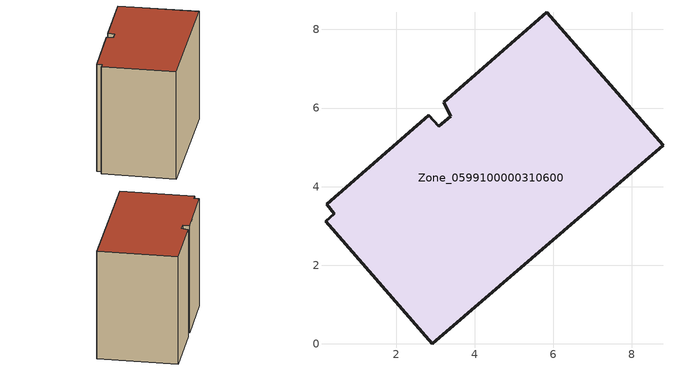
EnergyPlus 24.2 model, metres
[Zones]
Zone_0599100000310600
 floor ground (C_G): 2.92,0 0.2,3.12 0.42,3.31 0.23,3.55 2.83,5.82 3.08,5.54 3.38,5.79 3.21,6.15 5.83,8.44 8.79,5.05 z0
 wall outside (C_F): 2.92,0 8.79,5.05 5.83,8.44 3.21,6.15 3.38,5.79 3.08,5.54 2.83,5.82 0.23,3.55 0.42,3.31 0.2,3.12 2.92,0 z0:6.47
 roof outside (C_R): 0.2,3.12 2.92,0 8.79,5.05 5.83,8.44 3.21,6.15 3.38,5.79 3.08,5.54 2.83,5.82 0.23,3.55 0.42,3.31 z6.47
[BUILDING]
Pand.0599100000310600: North Axis=0; Terrain=City; Loads Convergence Tolerance Value=0.04; Temperature Convergence Tolerance Value=0.4; Solar Distribution=FullExterior; Maximum Number of Warmup Days=25; Minimum Number of Warmup Days=1
[Site:Location]
Rotterdam.The.Hague.AP_ZH_NLD Design_Conditions: Latitude=51.96; Longitude=4.45; Time Zone=1; Elevation=-4.5
[SITE:GROUNDTEMPERATURE:BUILDINGSURFACE]
18, 18, 18, 18, 18, 18, 18, 18, 18, 18, 18, 18
[MATERIAL] Thermal Absorptance=0.9; Solar Absorptance=0.7; Visible Absorptance=0.7
Name | Roughness | Thickness | Conductivity | Density | Specific Heat
G.TC.1946 | MediumSmooth | 0.15 | 1 | 540 | 1210
F.TC.1946 | Rough | 0.3 | 0.857143 | 1920 | 840
R.TC.1946 | MediumRough | 0.2 | 0.909091 | 1500 | 1000
[CONSTRUCTION]
C_G: G.TC.1946
C_F: F.TC.1946
C_R: R.TC.1946
[ZONE]
Zone_0599100000310600: Type=1; Multiplier=1; Ceiling Height=Autocalculate; Volume=Autocalculate; Floor Area=autocalculate; Part of Total Floor Area=Yes
[ZONEINFILTRATION:DESIGNFLOWRATE]
Infil_Zone_0599100000310600: Zone or ZoneList or Space or SpaceList=Zone_0599100000310600; Schedule=AlwaysOn; Design Flow Rate Calculation Method=Flow/Area; Flow Rate per Floor Area=0.003; Constant Term Coefficient=1; Temperature Term Coefficient=0; Velocity Term Coefficient=0; Velocity Squared Term Coefficient=0
[HVACTEMPLATE:ZONE:IDEALLOADSAIRSYSTEM]
Zone_0599100000310600: Maximum Heating Supply Air Temperature=50; Minimum Cooling Supply Air Temperature=13; Maximum Heating Supply Air Humidity Ratio=0.0156; Minimum Cooling Supply Air Humidity Ratio=0.0077; Heating Limit=NoLimit; Cooling Limit=NoLimit; Dehumidification Control Type=ConstantSensibleHeatRatio; Cooling Sensible Heat Ratio=0.7; Dehumidification Setpoint=60; Humidification Control Type=None; Humidification Setpoint=30; Outdoor Air Method=None; Outdoor Air Flow Rate per Person=0.00944; Outdoor Air Flow Rate per Zone Floor Area=0; Outdoor Air Flow Rate per Zone=0; Demand Controlled Ventilation Type=None; Outdoor Air Economizer Type=NoEconomizer; Heat Recovery Type=None; Sensible Heat Recovery Effectiveness=0.7; Latent Heat Recovery Effectiveness=0.65
[ZONECONTROL:THERMOSTAT]
ThermostatControl_Zone_0599100000310600: Zone or ZoneList=Zone_0599100000310600; Control Type Schedule=DualSetpointControlType; Control 1=Thermostat_Zone_0599100000310600; Temperature Difference Between Cutout And Setpoint=0
[THERMOSTATSETPOINT:DUALSETPOINT]
Thermostat_Zone_0599100000310600: Heating Setpoint Temperature Schedule=HeatingSetpoint_Zone_0599100000310600; Cooling Setpoint Temperature Schedule=CoolingSetpoint_Zone_0599100000310600
[SCHEDULE:COMPACT]
HeatingSetpoint_Zone_0599100000310600: Through: 12/31, For: AllDays, Until: 24:00, 21
CoolingSetpoint_Zone_0599100000310600: Through: 12/31, For: AllDays, Until: 24:00, 24
DualSetpointControlType: Through: 12/31, For: AllDays, Until: 24:00, 4
AlwaysOn: Through: 12/31, For: AllDays, Until: 24:00, 1
